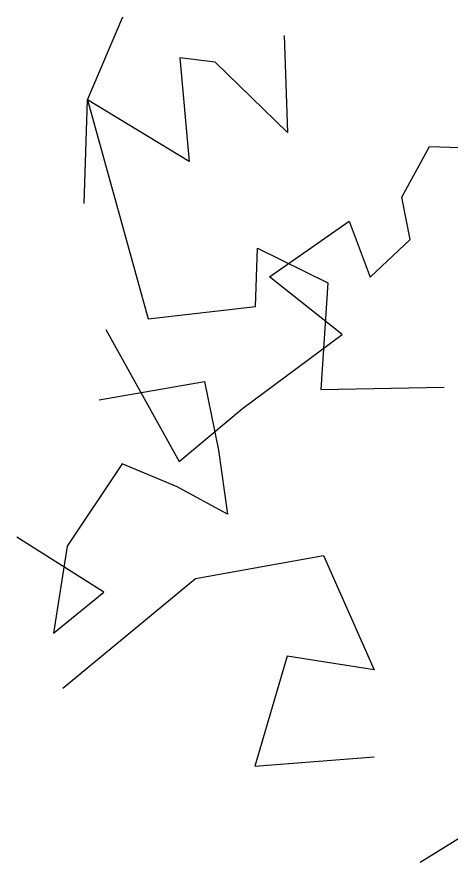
# Model space of a CAD drawing. Header units: millimetres. Extents: x 37301 to 64830, y 24173 to 38860.
# Drawn here: x 53084.31 to 53104.6, y 35585.8 to 35625.33 of the extents above; entities that cross this region are included whole.
import ezdxf

# ---------------------------------------------------------------- set-up
doc = ezdxf.new("R2010")
doc.units = ezdxf.units.MM

# ---------------------------------------------------------------- blocks, each defined once
blk = doc.blocks.new('A$C43EA375E')
for p, q in [((626.2815665127418, 1088.706703173994), (627.9266294547997, 1092.586760419487)), ((635.4677629852376, 1091.721444177508), (635.6170298279903, 1087.174019354462)), ((630.5875222319446, 1090.678183148681), (631.0290557378612, 1085.817858058094)), ((632.2459669829987, 1090.469684126853), (630.5875222319446, 1090.678183148681)), ((635.6170298279903, 1087.174019354462), (632.2459669829987, 1090.469684126853)), ((626.1181318210147, 1083.867197315275), (626.2815665127418, 1088.706703173994)), ((631.0290557378612, 1085.817858058094), (626.2815665127418, 1088.706703173994)), ((626.2815665127418, 1088.706703173994), (629.1153058269701, 1078.464617188155)), ((640.967755765625, 1084.15392421472), (642.2592752324126, 1086.532064850509)), ((642.2592752324126, 1086.532064850509), (644.9814448291145, 1086.438304456949)), ((641.3550264136575, 1082.172283294677), (640.967755765625, 1084.15392421472)), ((634.7857472607575, 1080.430104124426), (638.5071696648083, 1083.027384626746)), ((638.5071696648083, 1083.027384626746), (639.478973631718, 1080.419943186521)), ((639.478973631718, 1080.419943186521), (641.3550264136575, 1082.172283294677)), ((634.1314820209227, 1079.048955696701), (634.2233915971301, 1081.771226259946)), ((634.2233915971301, 1081.771226259946), (637.499450453528, 1080.144302147507)), ((638.1772562833212, 1077.739330160498), (634.7857472607575, 1080.430104124426)), ((637.499450453528, 1080.144302147507), (637.1796845504723, 1075.158774036049)), ((629.1153058269701, 1078.464617188155), (634.1314820209227, 1079.048955696701)), ((627.1322188758932, 1077.968222479402), (630.5575445750437, 1071.793873536467)), ((633.5177570813976, 1074.265933568656), (638.1772562833212, 1077.739330160498)), ((626.8292159074626, 1074.677375490844), (631.7495996886573, 1075.533634233355)), ((631.7495996886573, 1075.533634233355), (632.3913609580777, 1072.322608570635)), ((637.1796845504723, 1075.158774036049), (642.9366748751781, 1075.263388241708)), ((630.5575445750437, 1071.793873536467), (633.5177570813976, 1074.265933568656)), ((632.3913609580777, 1072.322608570635), (632.8192018055997, 1069.325592207789)), ((627.8988715344749, 1071.680359127998), (625.3317194329284, 1067.827084022641)), ((630.4660236360214, 1070.610017242908), (627.8988715344749, 1071.680359127998)), ((632.8192018055997, 1069.325592207789), (630.4660236360214, 1070.610017242908)), ((627.0431363330863, 1065.68640024501), (622.9784877570055, 1068.255250315248)), ((625.3317194329284, 1067.827084022641), (624.6899046571634, 1063.759725774705)), ((631.3217053310655, 1066.328575844943), (637.3117447355471, 1067.398917730033)), ((637.3117447355471, 1067.398917730033), (639.6649229088507, 1062.047134446978)), ((625.11779901103, 1061.190875704467), (631.3217053310655, 1066.328575844943)), ((624.6899046571634, 1063.759725774705), (627.0431363330863, 1065.68640024501)), ((635.6002743327699, 1062.689383882164), (634.1027778582356, 1057.551683749139)), ((639.6649229088507, 1062.047134446978), (635.6002743327699, 1062.689383882164)), ((634.1027778582356, 1057.551683749139), (639.6649229088507, 1057.979776191592)), ((641.8262089127384, 1053.058043654143), (645.5374334314547, 1055.352851773679))]:
    blk.add_line(p, q)

msp = doc.modelspace()

# ---------------------------------------------------------------- block references
msp.add_blockref('A$C43EA375E', (52461.33353224956, 34532.74692889822))

doc.saveas('drawing.dxf')
